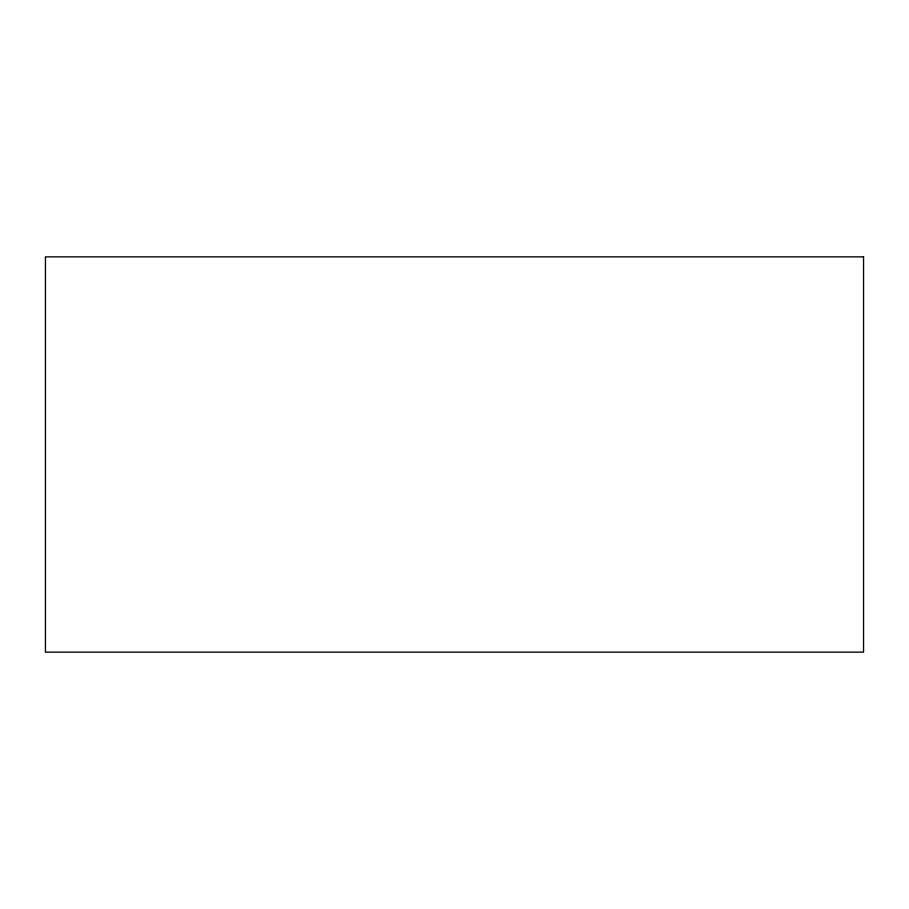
<?xml version="1.0" encoding="UTF-8"?>
<svg xmlns="http://www.w3.org/2000/svg" width="909" height="909" viewBox="0 0 909 909"><rect width="100%" height="100%" fill="white"/><g stroke="black" fill="none" stroke-linecap="round" stroke-linejoin="round"><path stroke-width="1.36" d="M863.55 256.861L45.45 256.861L45.45 652.139L863.55 652.139L863.55 256.861"/></g></svg>
